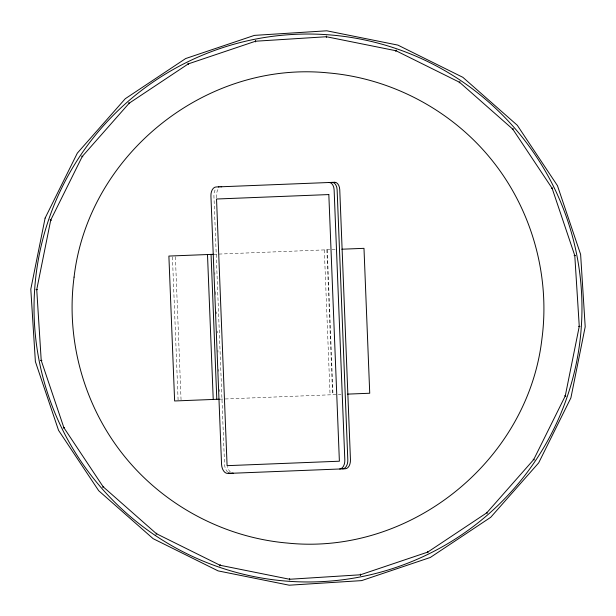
<?xml version="1.0" encoding="UTF-8"?>
<svg xmlns="http://www.w3.org/2000/svg" width="616" height="616" viewBox="0 0 616 616"><rect width="100%" height="100%" fill="white"/><g stroke="black" fill="none" stroke-linecap="round" stroke-linejoin="round"><path stroke-width="0.46" stroke-dasharray="3.08 2.31" d="M213.59 254.293L335.25 249.472M219.835 399.183L340.987 394.386M327.265 249.788L333.002 394.702M326.873 249.803L332.609 394.717M324.324 249.911L330.06 394.817M216.632 197.805L216.555 195.888A8.924 5.482 87.7 0 1 218.988 188.057M214.83 272.503L214.907 274.428M215.585 291.699L215.7 294.579M216.385 311.85L216.462 313.775M217.148 331.046L217.225 332.963M217.91 350.242L217.979 352.16M218.665 369.431L218.742 371.348M219.465 389.582L219.542 391.507M175.391 256.764L181.05 399.753M172.434 256.887L178.093 399.876M227.774 472.156A9.494 5.837 87.7 0 1 224.532 464.056L213.921 195.988A8.924 5.482 87.7 0 1 215.785 188.827M230.415 472.056A9.494 5.837 87.7 0 1 227.473 466.397"/><path stroke-width="0.92" d="M289.566 579.949L289.659 578.57M326.341 37.43L326.434 36.051M219.812 565.912L220.259 564.602M395.742 51.398L396.188 50.088M156.064 534.295L156.834 533.148M459.166 82.852L459.936 81.705M102.672 487.264L103.711 486.355M512.289 129.645L513.328 128.736M63.271 428.012L64.511 427.404M551.489 188.596L552.729 187.988M40.548 360.583L41.903 360.314M574.097 255.686L575.452 255.417M213.714 254.293L168.884 256.064L174.621 400.97L219.45 399.199M341.888 249.21L363.987 248.34L369.731 393.247L347.632 394.117M36.051 289.566L37.43 289.659M578.57 326.341L579.949 326.434M50.088 219.812L51.398 220.259M564.602 395.742L565.912 396.188M81.705 156.064L82.852 156.834M533.148 459.166L534.295 459.936M128.736 102.672L129.645 103.711M486.355 512.289L487.264 513.328M187.988 63.271L188.596 64.511M427.404 551.489L428.012 552.729M255.417 40.548L255.686 41.903M360.314 574.097L360.583 575.452M211.057 254.393L216.801 399.299M207.492 254.539L213.228 399.445M230.738 473.311A9.494 5.837 87.7 0 1 228.482 472.68M220.967 186.856A8.924 5.482 87.7 0 1 221.683 186.748M233.379 473.211A9.494 5.837 87.7 0 1 231.855 472.942M339.693 468.999A8.924 5.482 87.7 0 0 344.821 459.867L334.126 189.921A7.623 4.682 87.7 0 0 329.152 182.498M342.689 468.876A8.924 5.482 87.7 0 0 347.809 459.744L337.121 189.805A7.623 4.682 87.7 0 0 332.139 182.375M218.334 186.956A8.924 5.482 87.7 0 1 219.042 186.856M74.074 277.115C65.689 340.225 84.115 406.129 124.016 455.74C163.841 505.413 224.209 537.637 287.641 543.081C410.11 555.717 527.82 461.184 541.926 338.885C550.311 275.775 531.885 209.871 491.984 160.26C452.159 110.587 391.791 78.363 328.359 72.919C205.89 60.283 88.18 154.816 74.074 277.115M45.107 218.102L30.8 289.212L35.382 361.592L58.543 430.33L98.706 490.721L153.13 538.669L218.102 570.893L289.212 585.2L361.592 580.618L430.33 557.457L490.721 517.294L538.669 462.87L570.893 397.898L585.2 326.788L580.618 254.408L557.457 185.67L517.294 125.279L462.87 77.331L397.898 45.107L326.788 30.8L254.408 35.382L185.67 58.543L125.279 98.706L77.331 153.13L45.107 218.102M50.743 220.028L36.737 289.612L41.218 360.445L63.887 427.704L103.188 486.809L156.449 533.726L220.028 565.257L289.612 579.263L360.445 574.782L427.704 552.113L486.809 512.812L533.726 459.551L565.257 395.973L579.263 326.388L574.782 255.555L552.113 188.296L512.812 129.191L459.551 82.275L395.973 50.743L326.388 36.737L255.555 41.218L188.296 63.887L129.191 103.188L82.275 156.449L50.743 220.028M334.781 182.274L216.054 186.971A8.924 5.482 87.7 0 0 210.926 196.111L221.544 464.171A9.494 5.837 87.7 0 0 227.751 473.435L345.322 468.776A8.924 5.482 87.7 0 0 350.45 459.644L339.755 189.697A7.623 4.682 87.7 0 0 334.781 182.274M328.829 194.564L216.532 199.014L227.088 465.665L339.385 461.215L328.829 194.564M155.286 535.458A273.966 273.966 0 0 0 581.342 326.526A273.966 273.966 0 0 0 187.38 62.016A273.966 273.966 0 0 0 155.286 535.458"/></g></svg>
